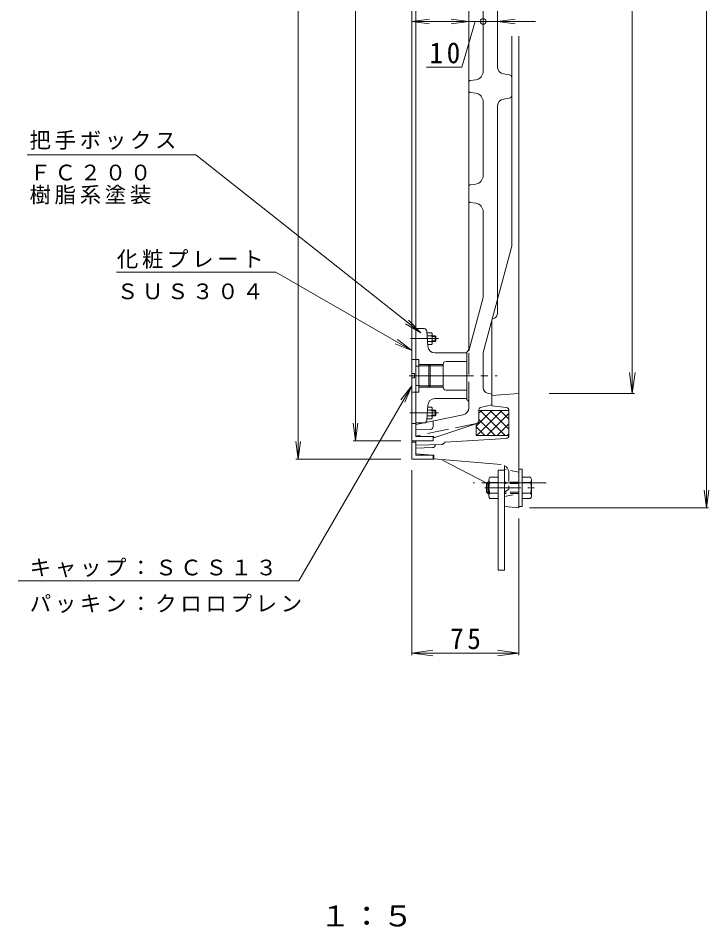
# Model space of a CAD drawing. Units: millimetres, scale not verified. Extents: x -960 to 932, y -690 to 685.
# Drawn here: x 244 to 727, y -676 to -40 of the extents above; entities that cross this region are included whole.
import ezdxf
from ezdxf.enums import TextEntityAlignment as Align

# ---------------------------------------------------------------- set-up
doc = ezdxf.new("R2010")
doc.units = ezdxf.units.MM
doc.header["$LTSCALE"] = 5
doc.header["$PDMODE"] = 32
doc.header["$PDSIZE"] = 4
for name, pattern in [('CHAIN1', [8, 5, -1, 1, -1]), ('CHAIN2', [12, 9, -1, 1, -1]), ('DASHED1', [1.8, 1.2, -0.6]), ('DASHED3', [4, 3, -1])]:
    doc.linetypes.add(name, pattern=pattern)
for name, color, linetype, lineweight in [('0-0_通り芯', 7, 'CHAIN2', 9), ('0-1_躯体', 2, 'Continuous', 9), ('0-2_仕上', 3, 'Continuous', 9), ('0-3_建具', 4, 'Continuous', 9), ('0-4_その他', 7, 'Continuous', 9), ('0-5_寸法', 7, 'Continuous', 9), ('0-8', 6, 'Continuous', 9), ('0-9', 4, 'Continuous', 9), ('0-A', 2, 'Continuous', 9)]:
    doc.layers.add(name, color=color, linetype=linetype, lineweight=lineweight)
doc.layers.add('F-5_F-5ﾚｲﾔ', color=2, linetype='Continuous')
doc.styles.add('ＭＳ ゴシック', font='')
doc.styles.get('ＭＳ ゴシック').set_extended_font_data('MS Gothic')

msp = doc.modelspace()

# ---------------------------------------------------------------- linework, layer by layer
at = {"layer": '0-0_通り芯'}
for p, q in [((518.539, -264.608), (538.111, -264.608)), ((517.731, -290.608), (579.277, -290.608)), ((518.05, -316.608), (538.111, -316.608)), ((613.403, -365.608), (562.488, -365.608))]:
    msp.add_line(p, q, dxfattribs=at)
at = {"layer": '0-1_躯体'}
for p, q in [((594.403, -52.819), (594.403, -383.108)), ((579.403, -246.807), (579.403, -237.105)), ((575.403, -311.775), (575.403, -252.032)), ((576.77, -250.566), (575.691, -250.958)), ((575.403, -304.498), (594.403, -303.108)), ((585.624, -312.911), (575.403, -311.775)), ((587.403, -314.898), (587.403, -332.475)), ((542.903, -337.035), (540.903, -338.66)), ((585.523, -334.471), (542.903, -337.035)), ((522.403, -339.306), (540.903, -338.66)), ((533.97, -340.923), (522.403, -341.308)), ((535.903, -338.924), (535.903, -338.834)), ((534.903, -349.169), (534.903, -346.108)), ((581.898, -352.663), (534.903, -348.776)), ((540.903, -349.621), (572.075, -365.735)), ((584.403, -353.45), (584.403, -382.108)), ((594.403, -383.108), (584.403, -382.108))]:
    msp.add_line(p, q, dxfattribs=at)
at = {"layer": '0-1_躯体', "color": 7}
for p, q in [((564.403, -325.959), (575.464, -314.898)), ((564.955, -332.478), (582.535, -314.898)), ((566.403, -316.888), (568.393, -314.898)), ((566.603, -314.898), (587.403, -314.898)), ((567.194, -314.898), (584.773, -332.478)), ((572.026, -332.478), (587.403, -317.101)), ((574.265, -314.898), (587.403, -328.037)), ((581.336, -314.898), (587.403, -320.965)), ((564.403, -324.359), (564.403, -332.478)), ((566.403, -321.179), (577.702, -332.478)), ((579.098, -332.478), (587.403, -324.172)), ((564.403, -326.25), (570.631, -332.478)), ((564.403, -332.478), (587.403, -332.478)), ((586.169, -332.478), (587.403, -331.243))]:
    msp.add_line(p, q, dxfattribs=at)
at = {"layer": '0-1_躯体', "linetype": 'DASHED3'}
msp.add_line((534.203, -346.108), (522.403, -345.221), dxfattribs=at)
at = {"layer": '0-1_躯体', "linetype": 'DASHED1'}
for p, q in [((594.403, -358.108), (584.403, -356.294)), ((584.403, -358.426), (584.403, -372.108)), ((587.403, -358.646), (587.403, -370.108)), ((587.403, -370.108), (584.403, -372.108)), ((584.403, -372.108), (587.403, -370.108)), ((584.403, -375.108), (594.403, -373.108))]:
    msp.add_line(p, q, dxfattribs=at)
at = {"layer": '0-1_躯体', "linetype": 'CHAIN1'}
msp.add_line((599.781, -365.608), (580.536, -365.608), dxfattribs=at)
at = {"layer": '0-1_躯体', "linetype": 'DASHED1'}
msp.add_lwpolyline([(587.403, -358.646), (587.403, -370.108), (584.403, -372.108)], dxfattribs=at)
at = {"layer": '0-1_躯体'}
for centre, radius, start, end in [((575.403, -246.807), 4, 289.98303, 0), ((585.403, -314.898), 2, 0, 83.65974), ((585.403, -332.475), 2, 273.44235, 0), ((533.903, -338.924), 2, 271.90926, 0)]:
    msp.add_arc(centre, radius, start, end, dxfattribs=at)
at = {"layer": '0-1_躯体', "linetype": 'DASHED1'}
msp.add_arc((581.403, -358.647), 6, 0, 85.79402, dxfattribs=at)
at = {"layer": '0-2_仕上'}
for p, q in [((519.403, -336.108), (519.403, 329.892)), ((522.403, -333.109), (522.403, 326.892)), ((559.403, -271.446), (559.403, 265.229)), ((569.403, -77.441), (569.403, 71.225)), ((579.403, -74.302), (579.403, 68.086)), ((589.403, -199.784), (589.403, -52.819)), ((583.661, -79.247), (587.7, -79.853)), ((564.293, -83.375), (560.255, -83.98)), ((564.293, -92.842), (560.255, -92.236)), ((569.403, -150.441), (569.403, -98.775)), ((583.661, -96.97), (587.7, -96.364)), ((579.403, -237.105), (579.403, -101.914)), ((564.293, -156.375), (560.255, -156.981)), ((564.293, -169.842), (560.255, -169.236)), ((569.403, -235.788), (569.403, -175.775)), ((569.403, -274.425), (589.403, -199.784)), ((559.403, -273.108), (569.403, -235.788)), ((557.903, -307.172), (557.903, -274.044)), ((569.403, -298.985), (569.403, -274.425)), ((524.403, -283.858), (522.403, -283.858)), ((522.403, -283.858), (524.403, -283.858)), ((522.403, -297.358), (524.403, -297.358)), ((572.433, -302.866), (575.403, -303.608)), ((575.403, -311.063), (575.403, -303.608)), ((559.403, -309.771), (559.403, -313.04)), ((567.571, -312.843), (575.403, -311.063)), ((555.42, -317.936), (522.403, -324.797)), ((566.403, -314.306), (566.403, -322.203)), ((534.403, -326.181), (534.403, -322.303)), ((532.477, -328.18), (522.403, -328.553)), ((522.403, -333.109), (534.903, -333.109))]:
    msp.add_line(p, q, dxfattribs=at)
at = {"layer": '0-2_仕上', "linetype": 'DASHED3'}
for p, q in [((559.403, -309.771), (559.403, -271.446)), ((564.81, -323.985), (522.403, -332.797))]:
    msp.add_line(p, q, dxfattribs=at)
at = {"layer": '0-2_仕上'}
msp.add_lwpolyline([(565.024, -324.104), (534.903, -333.945), (534.903, -333.109)], dxfattribs=at)
for centre, radius, start, end in [((584.403, -74.302), 5, 180, 261.46925), ((563.403, -77.441), 6, 278.53067, 0), ((587.403, -81.831), 2, 0, 81.46866), ((560.403, -84.969), 1, 98.53058, 180), ((560.403, -91.247), 1, 180, 261.46942), ((563.403, -98.775), 6, 0, 81.46933), ((587.403, -94.386), 2, 278.53134, 0), ((584.403, -101.914), 5, 98.53075, 180), ((563.403, -150.441), 6, 278.53067, 0), ((560.403, -157.969), 1, 98.53058, 180), ((560.403, -168.247), 1, 180, 261.46942), ((563.403, -175.775), 6, 0, 81.46933), ((556.403, -271.446), 3, 299.99959, 0), ((573.403, -298.985), 4, 180, 255.96384), ((556.403, -309.771), 3, 0, 60.00041), ((554.403, -313.04), 5, 281.73856, 0), ((567.903, -314.306), 1.5, 102.80446, 180), ((564.403, -322.203), 2, 288.09245, 0), ((532.403, -326.181), 2, 272.12123, 0)]:
    msp.add_arc(centre, radius, start, end, dxfattribs=at)
at = {"layer": '0-2_仕上', "linetype": 'DASHED3'}
msp.add_arc((564.403, -322.027), 2, 281.73824, 0, dxfattribs=at)
at = {"layer": '0-3_建具'}
for p, q in [((579.903, -426.608), (579.903, -356.608)), ((579.903, -356.608), (584.403, -356.608)), ((584.403, -356.608), (584.403, -426.608)), ((584.403, -426.608), (579.903, -426.608))]:
    msp.add_line(p, q, dxfattribs=at)
at = {"layer": '0-4_その他'}
for p, q in [((725.638, -383.109), (725.638, 376.892)), ((439.9, -349.108), (439.9, 342.891)), ((480.061, -336.109), (480.061, 329.891)), ((673.756, -303.108), (673.756, 296.892)), ((519.403, -42.533), (531.796, -40.902)), ((519.403, -42.533), (531.796, -44.165)), ((559.403, -42.533), (547.01, -40.902)), ((559.403, -42.533), (547.01, -44.165)), ((554.404, -74.574), (563.907, -42.533)), ((569.403, -42.533), (606.082, -42.533)), ((579.403, -42.533), (591.796, -40.902)), ((579.403, -42.533), (591.796, -44.165)), ((529.669, -74.574), (554.404, -74.574)), ((673.756, -303.108), (671.799, -288.237)), ((673.756, -303.108), (675.714, -288.237)), ((615.603, -303.108), (675.256, -303.108)), ((480.061, -336.109), (478.43, -323.715)), ((480.061, -336.109), (481.693, -323.715)), ((439.9, -349.108), (438.268, -336.715)), ((439.9, -349.108), (441.531, -336.715)), ((511.903, -336.109), (478.561, -336.109)), ((511.903, -349.108), (438.4, -349.108)), ((519.403, -356.608), (519.403, -486.205)), ((725.638, -383.109), (724.007, -370.715)), ((725.638, -383.109), (727.27, -370.715)), ((601.903, -383.109), (727.138, -383.109)), ((594.403, -390.608), (594.403, -486.205)), ((519.403, -484.705), (534.275, -482.747)), ((594.403, -484.705), (579.531, -482.747)), ((519.403, -484.705), (594.403, -484.705)), ((519.403, -484.705), (534.275, -486.663)), ((594.403, -484.705), (579.531, -486.663))]:
    msp.add_line(p, q, dxfattribs=at)
msp.add_lwpolyline([(569.403, -42.533), (559.403, -42.533), (519.403, -42.533)], dxfattribs=at)
msp.add_point((569.403, -42.533), dxfattribs=at)
at = {"layer": '0-5_寸法'}
for p, q in [((250.273, -135.987), (368.403, -135.987)), ((525.778, -260.587), (368.403, -135.987)), ((424.408, -218.088), (312.794, -218.088)), ((519.403, -272.934), (424.408, -218.088)), ((525.778, -260.587), (515.049, -254.173)), ((525.778, -260.587), (517.074, -251.614)), ((519.403, -272.934), (509.486, -265.324)), ((519.403, -272.934), (507.855, -268.15)), ((519.403, -297.569), (511.794, -307.486)), ((519.403, -297.569), (514.62, -309.117))]:
    msp.add_line(p, q, dxfattribs=at)
msp.add_lwpolyline([(519.403, -297.569), (440.522, -434.194), (244.099, -434.194)], dxfattribs=at)
at = {"layer": '0-8'}
for p, q in [((519.403, -257.108), (522.403, -257.108)), ((528.017, -257.608), (522.403, -257.608)), ((522.403, -257.608), (522.403, -323.608)), ((530.014, -259.491), (530.626, -269.902)), ((530.071, -260.458), (533.253, -260.458)), ((533.253, -262.608), (530.197, -262.608)), ((530.432, -266.608), (533.253, -266.608)), ((533.753, -261.533), (533.753, -267.633)), ((533.753, -263.108), (536.403, -263.108)), ((535.903, -266.608), (533.753, -266.608)), ((535.903, -262.608), (535.903, -266.608)), ((536.403, -263.108), (536.403, -266.108)), ((533.253, -268.658), (530.553, -268.658)), ((524.403, -279.108), (522.403, -279.108)), ((524.403, -279.108), (524.403, -302.108)), ((535.618, -274.608), (557.903, -274.608)), ((557.903, -274.608), (557.903, -306.608)), ((524.403, -283.858), (522.403, -283.858)), ((541.403, -282.608), (524.403, -282.608)), ((524.403, -283.608), (541.403, -283.608)), ((541.403, -298.608), (541.403, -282.608)), ((543.403, -280.608), (557.903, -280.608)), ((522.403, -297.358), (524.403, -297.358)), ((524.403, -297.608), (541.403, -297.608)), ((524.403, -298.608), (541.403, -298.608)), ((524.403, -302.108), (522.403, -302.108)), ((543.403, -300.608), (557.903, -300.608)), ((530.014, -321.726), (530.626, -311.315)), ((535.618, -306.608), (557.903, -306.608)), ((530.432, -314.608), (533.253, -314.608)), ((533.253, -312.558), (530.553, -312.558)), ((533.753, -319.683), (533.753, -313.583)), ((533.753, -315.108), (536.403, -315.108)), ((522.403, -324.108), (519.403, -324.108)), ((528.017, -323.608), (522.403, -323.608)), ((530.071, -320.758), (533.253, -320.758)), ((533.253, -318.608), (530.197, -318.608)), ((533.753, -318.108), (536.403, -318.108)), ((533.753, -318.608), (535.903, -318.608)), ((535.903, -318.608), (536.403, -318.108))]:
    msp.add_line(p, q, dxfattribs=at)
for points in [[(533.753, -262.608), (535.903, -262.608), (536.403, -263.108)], [(533.753, -266.108), (536.403, -266.108), (535.903, -266.608)], [(535.903, -318.608), (535.903, -314.608), (533.753, -314.608)], [(536.403, -318.108), (536.403, -315.108), (535.903, -314.608)]]:
    msp.add_lwpolyline(points, dxfattribs=at)
for centre, radius, start, end in [((528.017, -259.608), 2, 3.36646, 90), ((532.347, -261.533), 1.406, 310.11218, 49.8878), ((529.503, -264.608), 4.25, 331.92751, 28.07248), ((532.452, -267.633), 1.301, 307.9933, 52.00668), ((535.618, -269.608), 5, 183.36646, 270), ((543.403, -282.608), 2, 90, 180), ((543.403, -298.608), 2, 180, 270), ((535.618, -311.608), 5, 90, 176.63353), ((532.452, -313.583), 1.301, 307.9933, 52.00668), ((529.503, -316.608), 4.25, 331.92751, 28.07248), ((528.017, -321.608), 2, 270, 356.63353), ((532.347, -319.683), 1.406, 310.11218, 49.8878)]:
    msp.add_arc(centre, radius, start, end, dxfattribs=at)
at = {"layer": '0-9'}
for p, q in [((519.403, -349.108), (519.403, 342.892)), ((519.403, -279.108), (524.403, -279.108)), ((531.403, -298.608), (531.403, -282.608)), ((519.403, -289.108), (521.403, -289.108)), ((519.403, -292.108), (521.403, -292.108)), ((521.403, -292.108), (521.403, -289.108)), ((531.403, -298.608), (532.403, -297.608)), ((524.403, -302.108), (519.403, -302.108)), ((522.403, -337.108), (519.403, -337.108)), ((522.403, -346.108), (522.403, -336.108)), ((534.403, -349.108), (519.403, -349.108)), ((522.403, -346.108), (534.903, -346.108)), ((534.403, -349.108), (534.403, -346.108))]:
    msp.add_line(p, q, dxfattribs=at)
for points in [[(532.403, -297.608), (532.403, -283.608), (531.403, -282.608)], [(519.403, -336.108), (534.403, -336.108), (534.403, -333.109)]]:
    msp.add_lwpolyline(points, dxfattribs=at)
at = {"layer": '0-A'}
for p, q in [((596.703, -356.108), (594.403, -356.108)), ((596.703, -382.108), (596.703, -356.108)), ((574.125, -361.608), (579.903, -361.608)), ((602.481, -361.608), (596.703, -361.608)), ((573.403, -365.108), (572.703, -365.108)), ((572.703, -373.108), (572.703, -365.108)), ((573.403, -374.731), (573.403, -363.484)), ((574.125, -365.36), (579.903, -365.36)), ((602.481, -365.36), (596.703, -365.36)), ((603.203, -363.484), (603.203, -374.731)), ((571.703, -372.108), (572.703, -373.108)), ((573.403, -373.108), (572.703, -373.108)), ((574.125, -372.855), (579.903, -372.855)), ((602.481, -372.855), (596.703, -372.855)), ((574.125, -376.608), (579.903, -376.608)), ((602.481, -376.608), (596.703, -376.608)), ((596.703, -382.108), (594.403, -382.108))]:
    msp.add_line(p, q, dxfattribs=at)
at = {"layer": '0-A', "linetype": 'DASHED1'}
for p, q in [((594.403, -365.108), (584.403, -365.108)), ((594.403, -366.108), (584.403, -366.108)), ((594.403, -372.108), (584.403, -372.108)), ((594.403, -373.108), (584.403, -373.108))]:
    msp.add_line(p, q, dxfattribs=at)
at = {"layer": '0-A', "linetype": 'CHAIN1'}
msp.add_line((570.669, -369.108), (605.182, -369.108), dxfattribs=at)
at = {"layer": '0-A'}
for points in [[(573.403, -366.108), (571.703, -366.108), (572.703, -365.108)], [(573.403, -372.108), (571.703, -372.108), (571.703, -366.108)]]:
    msp.add_lwpolyline(points, dxfattribs=at)
for centre, radius, start, end in [((576.203, -363.484), 2.8, 137.92537, 222.07443), ((600.403, -363.484), 2.8, 317.92557, 42.07463), ((583.492, -369.108), 10.089, 158.19984, 201.80214), ((593.113, -369.108), 10.089, 338.19786, 21.80214), ((576.203, -374.731), 2.8, 137.92557, 222.07463), ((600.403, -374.731), 2.8, 317.92572, 42.07428)]:
    msp.add_arc(centre, radius, start, end, dxfattribs=at)

# ---------------------------------------------------------------- texts
at = {"layer": '0-4_その他', "color": 2, "char_height": 14.66, "attachment_point": 7, "style": 'ＭＳ ゴシック'}
for s, insert in [('\\T1.27;\\W0.95;10', (531.858, -72.058)), ('\\T1.27;\\W0.95;75', (546.278, -482.205))]:
    msp.add_mtext(s, dxfattribs=dict(at, insert=insert))
at = {"layer": '0-5_寸法', "char_height": 11, "attachment_point": 7, "style": 'ＭＳ ゴシック'}
for s, insert in [('\\T1.17;把手ボックス', (252.038, -132.394)), ('\\T1.17;ＦＣ２００', (252.038, -154.015)), ('\\T1.17;樹脂系塗装', (252.038, -170.624)), ('\\T1.17;化粧プレート', (313.1, -215.588)), ('\\T1.17;ＳＵＳ３０４', (313.1, -237.209)), ('\\T1.17;キャップ：ＳＣＳ１３', (252.178, -431.694)), ('\\T1.17;パッキン：クロロプレン', (252.178, -456.694))]:
    msp.add_mtext(s, dxfattribs=dict(at, insert=insert))
at = {"layer": 'F-5_F-5ﾚｲﾔ', "style": 'ＭＳ ゴシック', "width": 1.1}
msp.add_text('１：５', height=14.66, dxfattribs=at).set_placement((454.889, -680.532), align=Align.BOTTOM_LEFT)

doc.saveas('drawing.dxf')
